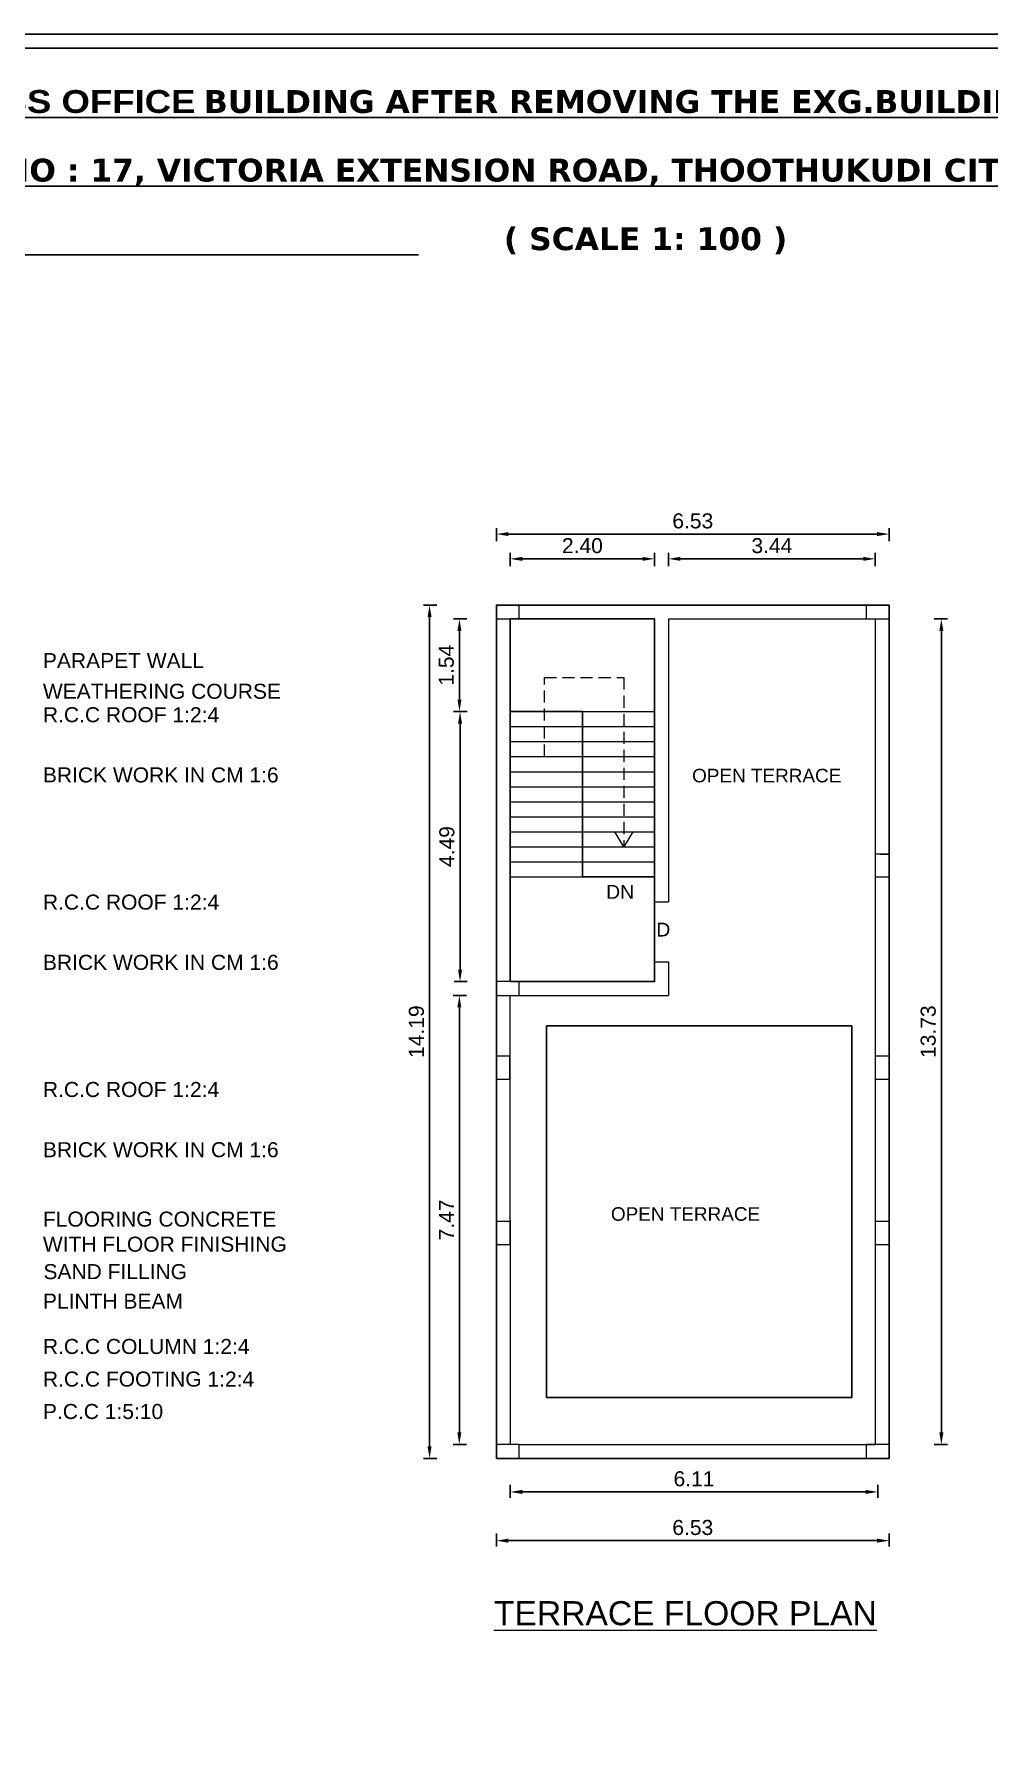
# Model space of a CAD drawing. Header units: metres. Extents: x 0 to 107, y 0 to 69.
# Drawn here: x 22.49 to 38.35, y 40.67 to 69.12 of the extents above; entities that cross this region are included whole.
import ezdxf

# ---------------------------------------------------------------- set-up
doc = ezdxf.new("R2010")
doc.units = ezdxf.units.M
doc.header["$LTSCALE"] = 0.2
doc.header["$MEASUREMENT"] = 0
doc.header["$PDMODE"] = 2
doc.linetypes.add('DASHED2', pattern=[0.375, 0.25, -0.125])
doc.layers.get('0').update_dxf_attribs({"lineweight": 15})
for name, color, linetype in [('BLK_1_FLR_3_ROOF_AREA', 9, 'Continuous'), ('BLK_1_ROOF_WATER_TANK_HT', 232, 'Continuous'), ('SOLAR_PANEL', 3, 'Continuous')]:
    doc.layers.add(name, color=color, linetype=linetype)
doc.styles.get("Standard").update_dxf_attribs({"font": 'arial.ttf', "height": 0.25})
doc.dimstyles.get("Standard").update_dxf_attribs({"dimtxt": 0.23, "dimasz": 0.2, "dimexe": 0.12, "dimexo": 0.0625, "dimgap": 0.09, "dimtad": 1, "dimtih": 1, "dimtoh": 1, "dimzin": 1, "dimdsep": 46, "dimtxsty": 'Standard', "dimcen": 0.09, "dimazin": 0, "dimtfac": 1, "dimtix": 1, "dimtofl": 0, "dimtmove": 0, "dimatfit": 0, "dimfxl": 0, "dimtolj": 1, "dimtzin": 0, "dimarcsym": 0})

# ---------------------------------------------------------------- blocks, each defined once
blk = doc.blocks.new('*D55')
at = {"color": 0, "lineweight": -2, "ltscale": 4}
for p, q in [((30.169, 60.694), (30.169, 60.914)), ((36.698, 60.694), (36.698, 60.914))]:
    blk.add_line(p, q, dxfattribs=at)
at = {"lineweight": -3, "ltscale": 4}
blk.add_line((30.369, 60.814), (36.498, 60.814), dxfattribs=at)
at = {"linetype": 'Continuous', "ltscale": 4}
for points in [[(30.369, 60.847), (30.369, 60.781), (30.169, 60.814)], [(36.498, 60.847), (36.498, 60.781), (36.698, 60.814)]]:
    blk.add_solid(points, dxfattribs=at)
at = {"layer": 'Defpoints', "color": 0, "linetype": 'Continuous', "ltscale": 4}
for p in [(36.698, 60.814), (30.169, 59.634), (36.698, 59.634)]:
    blk.add_point(p, dxfattribs=at)
at = {"color": 0, "linetype": 'Continuous', "lineweight": 5, "ltscale": 4, "insert": (33.434, 61.032), "char_height": 0.25, "attachment_point": 5}
blk.add_mtext('\\A1;6.53', dxfattribs=at)
blk = doc.blocks.new('*D56')
at = {"color": 0, "lineweight": -2, "ltscale": 4}
for p, q in [((29.178, 59.634), (28.958, 59.634)), ((29.178, 45.449), (28.958, 45.449))]:
    blk.add_line(p, q, dxfattribs=at)
at = {"lineweight": -3, "ltscale": 4}
blk.add_line((29.058, 59.434), (29.058, 45.649), dxfattribs=at)
at = {"linetype": 'Continuous', "ltscale": 4}
for points in [[(29.024, 59.434), (29.091, 59.434), (29.058, 59.634)], [(29.024, 45.649), (29.091, 45.649), (29.058, 45.449)]]:
    blk.add_solid(points, dxfattribs=at)
at = {"layer": 'Defpoints', "color": 0, "linetype": 'Continuous', "ltscale": 4}
for p in [(30.169, 59.634), (29.058, 45.449), (30.169, 45.449)]:
    blk.add_point(p, dxfattribs=at)
at = {"color": 0, "linetype": 'Continuous', "lineweight": 5, "ltscale": 4, "insert": (28.84, 52.542), "char_height": 0.25, "attachment_point": 5, "rotation": 90}
blk.add_mtext('\\A1;14.19', dxfattribs=at)
blk = doc.blocks.new('*D50')
at = {"color": 0, "lineweight": -2, "ltscale": 4}
for p, q in [((29.675, 59.404), (29.455, 59.404)), ((29.675, 57.864), (29.455, 57.864))]:
    blk.add_line(p, q, dxfattribs=at)
at = {"lineweight": -3, "ltscale": 4}
blk.add_line((29.555, 59.204), (29.555, 58.064), dxfattribs=at)
at = {"linetype": 'Continuous', "ltscale": 4}
for points in [[(29.522, 59.204), (29.588, 59.204), (29.555, 59.404)], [(29.522, 58.064), (29.588, 58.064), (29.555, 57.864)]]:
    blk.add_solid(points, dxfattribs=at)
at = {"layer": 'Defpoints', "color": 0, "linetype": 'Continuous', "ltscale": 4}
for p in [(30.399, 59.404), (29.555, 57.864), (30.399, 57.864)]:
    blk.add_point(p, dxfattribs=at)
at = {"color": 0, "linetype": 'Continuous', "lineweight": 5, "ltscale": 4, "insert": (29.337, 58.634), "char_height": 0.25, "attachment_point": 5, "rotation": 90}
blk.add_mtext('\\A1;1.54', dxfattribs=at)
blk = doc.blocks.new('*D51')
at = {"color": 0, "lineweight": -2, "ltscale": 4}
for p, q in [((29.673, 53.144), (29.453, 53.144)), ((29.673, 45.679), (29.453, 45.679))]:
    blk.add_line(p, q, dxfattribs=at)
at = {"lineweight": -3, "ltscale": 4}
blk.add_line((29.553, 52.944), (29.553, 45.879), dxfattribs=at)
at = {"linetype": 'Continuous', "ltscale": 4}
for points in [[(29.52, 52.944), (29.586, 52.944), (29.553, 53.144)], [(29.52, 45.879), (29.586, 45.879), (29.553, 45.679)]]:
    blk.add_solid(points, dxfattribs=at)
at = {"layer": 'Defpoints', "color": 0, "linetype": 'Continuous', "ltscale": 4}
for p in [(30.393, 53.144), (29.553, 45.679), (30.433, 45.679)]:
    blk.add_point(p, dxfattribs=at)
at = {"color": 0, "linetype": 'Continuous', "lineweight": 5, "ltscale": 4, "insert": (29.338, 49.412), "char_height": 0.25, "attachment_point": 5, "rotation": 90}
blk.add_mtext('\\A1;7.47', dxfattribs=at)
blk = doc.blocks.new('*D52')
at = {"color": 0, "lineweight": -2, "ltscale": 4}
for p, q in [((30.399, 60.282), (30.399, 60.502)), ((32.799, 60.282), (32.799, 60.502))]:
    blk.add_line(p, q, dxfattribs=at)
at = {"lineweight": -3, "ltscale": 4}
blk.add_line((30.599, 60.402), (32.599, 60.402), dxfattribs=at)
at = {"linetype": 'Continuous', "ltscale": 4}
for points in [[(30.599, 60.435), (30.599, 60.369), (30.399, 60.402)], [(32.599, 60.435), (32.599, 60.369), (32.799, 60.402)]]:
    blk.add_solid(points, dxfattribs=at)
at = {"layer": 'Defpoints', "color": 0, "linetype": 'Continuous', "ltscale": 4}
for p in [(32.799, 60.402), (30.399, 59.404), (32.799, 59.404)]:
    blk.add_point(p, dxfattribs=at)
at = {"color": 0, "linetype": 'Continuous', "lineweight": 5, "ltscale": 4, "insert": (31.599, 60.62), "char_height": 0.25, "attachment_point": 5}
blk.add_mtext('\\A1;2.40', dxfattribs=at)
blk = doc.blocks.new('*D57')
at = {"color": 0, "lineweight": -2, "ltscale": 4}
for p, q in [((33.029, 60.282), (33.029, 60.502)), ((36.468, 60.282), (36.468, 60.502))]:
    blk.add_line(p, q, dxfattribs=at)
at = {"lineweight": -3, "ltscale": 4}
blk.add_line((33.229, 60.402), (36.268, 60.402), dxfattribs=at)
at = {"linetype": 'Continuous', "ltscale": 4}
for points in [[(33.229, 60.435), (33.229, 60.369), (33.029, 60.402)], [(36.268, 60.435), (36.268, 60.369), (36.468, 60.402)]]:
    blk.add_solid(points, dxfattribs=at)
at = {"layer": 'Defpoints', "color": 0, "linetype": 'Continuous', "ltscale": 4}
for p in [(36.468, 60.402), (33.029, 59.404), (36.468, 59.404)]:
    blk.add_point(p, dxfattribs=at)
at = {"color": 0, "linetype": 'Continuous', "lineweight": 5, "ltscale": 4, "insert": (34.749, 60.62), "char_height": 0.25, "attachment_point": 5}
blk.add_mtext('\\A1;3.44', dxfattribs=at)
blk = doc.blocks.new('*D58')
at = {"color": 0, "lineweight": -2, "ltscale": 4}
for p, q in [((30.169, 44.201), (30.169, 43.981)), ((36.698, 44.201), (36.698, 43.981))]:
    blk.add_line(p, q, dxfattribs=at)
at = {"lineweight": -3, "ltscale": 4}
blk.add_line((30.369, 44.081), (36.498, 44.081), dxfattribs=at)
at = {"linetype": 'Continuous', "ltscale": 4}
for points in [[(30.369, 44.114), (30.369, 44.047), (30.169, 44.081)], [(36.498, 44.114), (36.498, 44.047), (36.698, 44.081)]]:
    blk.add_solid(points, dxfattribs=at)
at = {"layer": 'Defpoints', "color": 0, "linetype": 'Continuous', "ltscale": 4}
for p in [(30.169, 45.449), (36.698, 45.449), (36.698, 44.081)]:
    blk.add_point(p, dxfattribs=at)
at = {"color": 0, "linetype": 'Continuous', "lineweight": 5, "ltscale": 4, "insert": (33.434, 44.298), "char_height": 0.25, "attachment_point": 5}
blk.add_mtext('\\A1;6.53', dxfattribs=at)
blk = doc.blocks.new('*D53')
at = {"color": 0, "lineweight": -2, "ltscale": 4}
for p, q in [((30.399, 45.011), (30.399, 44.791)), ((36.508, 45.011), (36.508, 44.791))]:
    blk.add_line(p, q, dxfattribs=at)
at = {"lineweight": -3, "ltscale": 4}
blk.add_line((30.599, 44.891), (36.308, 44.891), dxfattribs=at)
at = {"linetype": 'Continuous', "ltscale": 4}
for points in [[(30.599, 44.924), (30.599, 44.857), (30.399, 44.891)], [(36.308, 44.924), (36.308, 44.857), (36.508, 44.891)]]:
    blk.add_solid(points, dxfattribs=at)
at = {"layer": 'Defpoints', "color": 0, "linetype": 'Continuous', "ltscale": 4}
for p in [(30.399, 45.679), (36.508, 45.679), (36.508, 44.891)]:
    blk.add_point(p, dxfattribs=at)
at = {"color": 0, "linetype": 'Continuous', "lineweight": 5, "ltscale": 4, "insert": (33.454, 45.108), "char_height": 0.25, "attachment_point": 5}
blk.add_mtext('\\A1;6.11', dxfattribs=at)
blk = doc.blocks.new('*D59')
at = {"color": 0, "lineweight": -2, "ltscale": 4}
for p, q in [((37.447, 59.404), (37.667, 59.404)), ((37.447, 45.679), (37.667, 45.679))]:
    blk.add_line(p, q, dxfattribs=at)
at = {"lineweight": -3, "ltscale": 4}
blk.add_line((37.567, 59.204), (37.567, 45.879), dxfattribs=at)
at = {"linetype": 'Continuous', "ltscale": 4}
for points in [[(37.533, 59.204), (37.6, 59.204), (37.567, 59.404)], [(37.533, 45.879), (37.6, 45.879), (37.567, 45.679)]]:
    blk.add_solid(points, dxfattribs=at)
at = {"layer": 'Defpoints', "color": 0, "linetype": 'Continuous', "ltscale": 4}
for p in [(36.468, 59.404), (36.318, 45.679), (37.567, 45.679)]:
    blk.add_point(p, dxfattribs=at)
at = {"color": 0, "linetype": 'Continuous', "lineweight": 5, "ltscale": 4, "insert": (37.349, 52.542), "char_height": 0.25, "attachment_point": 5, "rotation": 90}
blk.add_mtext('\\A1;13.73', dxfattribs=at)
blk = doc.blocks.new('*D54')
at = {"color": 0, "lineweight": -2, "ltscale": 4}
for p, q in [((29.685, 57.864), (29.465, 57.864)), ((29.685, 53.374), (29.465, 53.374))]:
    blk.add_line(p, q, dxfattribs=at)
at = {"lineweight": -3, "ltscale": 4}
blk.add_line((29.565, 57.664), (29.565, 53.574), dxfattribs=at)
at = {"linetype": 'Continuous', "ltscale": 4}
for points in [[(29.532, 57.664), (29.598, 57.664), (29.565, 57.864)], [(29.532, 53.574), (29.598, 53.574), (29.565, 53.374)]]:
    blk.add_solid(points, dxfattribs=at)
at = {"layer": 'Defpoints', "color": 0, "linetype": 'Continuous', "ltscale": 4}
for p in [(30.399, 57.864), (29.565, 53.374), (30.399, 53.374)]:
    blk.add_point(p, dxfattribs=at)
at = {"color": 0, "linetype": 'Continuous', "lineweight": 5, "ltscale": 4, "insert": (29.347, 55.619), "char_height": 0.25, "attachment_point": 5, "rotation": 90}
blk.add_mtext('\\A1;4.49', dxfattribs=at)

msp = doc.modelspace()

# ---------------------------------------------------------------- linework, layer by layer
at = {"color": 7, "linetype": 'Continuous', "lineweight": 5, "ltscale": 4}
for p, q in [((30.169, 59.634), (36.698, 59.634)), ((30.399, 59.634), (30.839, 59.634)), ((30.399, 59.634), (30.549, 59.634)), ((30.839, 59.634), (32.199, 59.634)), ((32.199, 59.634), (33.029, 59.634)), ((36.698, 45.449), (36.698, 59.634)), ((30.399, 53.374), (30.399, 59.404)), ((30.399, 59.404), (30.839, 59.404)), ((30.549, 59.404), (32.799, 59.404)), ((32.799, 59.404), (32.799, 54.702)), ((33.029, 59.404), (33.319, 59.404)), ((33.029, 59.404), (33.029, 54.702)), ((30.399, 57.864), (31.599, 57.864)), ((31.599, 57.864), (32.799, 57.864)), ((31.599, 57.864), (31.599, 56.364)), ((30.399, 57.614), (31.599, 57.614)), ((31.599, 57.614), (32.799, 57.614)), ((30.399, 57.364), (31.599, 57.364)), ((31.599, 57.364), (32.799, 57.364)), ((30.399, 57.114), (31.599, 57.114)), ((31.599, 57.114), (32.799, 57.114)), ((30.399, 56.864), (31.599, 56.864)), ((30.399, 55.504), (30.399, 56.724)), ((31.599, 56.864), (32.799, 56.864)), ((30.399, 56.614), (31.599, 56.614)), ((30.399, 56.364), (31.599, 56.364)), ((31.599, 56.614), (32.799, 56.614)), ((31.599, 56.364), (31.599, 55.114)), ((31.599, 56.364), (32.799, 56.364)), ((30.399, 56.114), (31.599, 56.114)), ((31.599, 56.114), (32.799, 56.114)), ((30.399, 55.864), (31.599, 55.864)), ((31.599, 55.864), (32.799, 55.864)), ((30.399, 55.614), (31.599, 55.614)), ((31.599, 55.614), (32.799, 55.614)), ((36.548, 55.494), (36.698, 55.494)), ((30.399, 55.364), (31.599, 55.364)), ((31.599, 55.364), (32.799, 55.364)), ((30.399, 55.114), (32.799, 55.114)), ((32.799, 54.702), (33.029, 54.702)), ((32.799, 53.702), (32.799, 53.374)), ((32.799, 53.702), (33.029, 53.702)), ((33.029, 53.702), (33.029, 53.144)), ((30.399, 53.374), (32.799, 53.374)), ((30.169, 53.144), (33.029, 53.144)), ((30.169, 45.449), (36.698, 45.449))]:
    msp.add_line(p, q, dxfattribs=at)
at = {"color": 7, "lineweight": 5, "ltscale": 4}
for p, q in [((33.319, 59.404), (36.468, 59.404)), ((36.468, 59.404), (36.468, 55.494)), ((36.468, 55.264), (36.468, 52.134)), ((36.468, 52.134), (36.468, 49.234)), ((36.468, 49.004), (36.468, 45.679)), ((30.549, 45.679), (36.468, 45.679))]:
    msp.add_line(p, q, dxfattribs=at)
at = {"ltscale": 4}
msp.add_line((30.393, 53.144), (30.399, 45.679), dxfattribs=at)
at = {"color": 7, "lineweight": 25}
for points in [[(68.797, 69.123), (0, 69.123), (0, 0), (68.797, 0)], [(68.567, 68.894), (0.23, 68.894), (0.23, 0.23), (68.567, 0.23)]]:
    msp.add_lwpolyline(points, close=True, dxfattribs=at)
at = {"color": 7, "linetype": 'Continuous', "lineweight": 5, "ltscale": 4}
for points in [[(30.549, 59.634), (30.169, 59.634), (30.169, 59.404), (30.549, 59.404)], [(30.169, 45.449), (36.698, 45.449), (36.698, 59.634), (30.169, 59.634)], [(30.549, 59.634), (30.169, 59.634), (30.169, 59.404), (30.549, 59.404)], [(36.698, 59.634), (36.318, 59.634), (36.318, 59.404), (36.698, 59.404)], [(30.399, 55.114), (31.599, 55.114), (31.599, 57.864), (30.399, 57.864)], [(31.599, 57.864), (32.799, 57.864), (32.799, 55.114), (31.599, 55.114)], [(36.468, 55.494), (36.468, 55.114), (36.698, 55.114), (36.698, 55.494)], [(30.549, 53.374), (30.169, 53.374), (30.169, 53.144), (30.549, 53.144)], [(30.169, 52.134), (30.169, 51.754), (30.394, 51.754), (30.394, 52.134)], [(36.468, 52.134), (36.468, 51.754), (36.698, 51.754), (36.698, 52.134)], [(30.169, 49.384), (30.169, 49.004), (30.396, 49.004), (30.396, 49.384)], [(36.468, 49.384), (36.468, 49.004), (36.698, 49.004), (36.698, 49.384)], [(30.549, 45.679), (30.169, 45.679), (30.169, 45.449), (30.549, 45.449)], [(36.698, 45.679), (36.318, 45.679), (36.318, 45.449), (36.698, 45.449)]]:
    msp.add_lwpolyline(points, close=True, dxfattribs=at)
for points in [[(30.399, 59.254), (30.399, 59.254), (30.399, 59.404)], [(32.44, 55.864), (32.286, 55.614), (32.138, 55.864)]]:
    msp.add_lwpolyline(points, dxfattribs=at)
at = {"color": 7, "linetype": 'DASHED2', "lineweight": 5, "ltscale": 4}
msp.add_lwpolyline([(30.969, 57.114), (30.969, 58.428), (32.286, 58.428), (32.286, 55.614)], dxfattribs=at)
at = {"layer": 'BLK_1_FLR_3_ROOF_AREA', "color": 54, "ltscale": 4}
msp.add_lwpolyline([(30.169, 45.449), (36.698, 45.449), (36.698, 59.634), (30.169, 59.634)], close=True, dxfattribs=at)
at = {"layer": 'BLK_1_ROOF_WATER_TANK_HT', "color": 235, "ltscale": 4}
msp.add_lwpolyline([(30.399, 59.404), (32.799, 59.404), (32.799, 53.374), (30.399, 53.374)], close=True, dxfattribs=at)
at = {"layer": 'SOLAR_PANEL', "color": 3, "ltscale": 4}
msp.add_lwpolyline([(31.001, 52.637), (36.076, 52.637), (36.076, 46.463), (31.001, 46.463)], close=True, dxfattribs=at)

# ---------------------------------------------------------------- texts
at = {"color": 7, "lineweight": 25, "insert": (3.797, 68.195), "char_height": 0.38, "width": 59.74687, "attachment_point": 1, "line_spacing_factor": 1.8}
msp.add_mtext("\\A1;{\\fVerdana|b1|i0|c0|p34;\\LPLAN  SHOWING  THE  PROPOSED CONSTRUCTION OF \\A0;\\fArial Black|b1|i0|c0|p34;BUSINESS OFFICE\\H0.82609x; \\A1;\\fVerdana|b1|i0|c0|p34;\\H1.2105x;BUILDING AFTER REMOVING THE EXG.BUILDING BEARING DOOR NOS. 103, 103B, 103C, \\PIN TOWN SURVEY NOs : 1637/4, \\fArial Black|b1|i0|c0|p34;1647/3, \\fVerdana|b1|i0|c0|p34;WARD NO : 2 , BLOCK NO : 17, VICTORIA EXTENSION ROAD, \\H1.0001x;THOOTHUKUDI CITY MUNICIPAL CORPORATION .\\fArial Black|b1|i0|c0|p34;\\H0.99995x;\\l \\fVerdana|b1|i0|c0|p34;\\L(NON SCHEME AREA)\\l \\P\\H0.99997x;\\LOWNER'S NAME :-  \\A0;Mrs. S. ROJAPOO.\\A1;\\l^I                                                                               ( \\H0.99997x;SCALE 1: 100 )\\P^I^I^I^I^I^I^I                       ^I^I^I^I^I^I^I^I^I                                    }", dxfattribs=at)
at = {"color": 7, "lineweight": 25, "char_height": 0.25, "attachment_point": 1}
for s, insert, width in [('PARAPET WALL', (22.63, 58.835), 4.02039), ('WEATHERING COURSE', (22.63, 58.326), 4.39046), ('R.C.C ROOF 1:2:4', (22.63, 57.936), 3.2936), ('BRICK WORK IN CM 1:6', (22.63, 56.935), 4.51103), ('R.C.C ROOF 1:2:4', (22.63, 54.821), 3.2936), ('BRICK WORK IN CM 1:6', (22.63, 53.82), 4.51103), ('R.C.C ROOF 1:2:4', (22.63, 51.706), 3.2936), ('BRICK WORK IN CM 1:6', (22.63, 50.705), 4.51103), ('FLOORING CONCRETE WITH FLOOR FINISHING ', (22.63, 49.551), 4.61948), ('SAND FILLING ', (22.639, 48.678), 2.73766), ('PLINTH BEAM ', (22.63, 48.188), 4.86011), ('R.C.C COLUMN 1:2:4', (22.63, 47.434), 4.86011), ('R.C.C FOOTING 1:2:4', (22.63, 46.892), 4.45782), ('P.C.C 1:5:10', (22.63, 46.353), 2.90693)]:
    msp.add_mtext(s, dxfattribs=dict(at, insert=insert, width=width))
at = {"color": 7, "linetype": 'Continuous', "lineweight": 5, "ltscale": 4, "attachment_point": 1}
for s, width, gutter_width, insert, char_height in [('OPEN TERRACE ', 2.75911, 35, (33.423, 56.912), 0.22506), ('{\\H1.0455x;DN}', 0.39818, 1.1, (31.994, 54.981), 0.22), ('{\\H1.0455x;D}', 0.24643, 1.1, (32.828, 54.354), 0.22), ('OPEN TERRACE ', 2.75911, 35, (32.073, 49.624), 0.22506)]:
    msp.add_mtext_dynamic_manual_height_columns(s, width=width, gutter_width=gutter_width, heights=[0], dxfattribs=dict(at, insert=insert, char_height=char_height))
at = {"color": 7, "linetype": 'Continuous', "lineweight": 5, "ltscale": 4, "insert": (30.129, 43.075), "char_height": 0.4, "width": 6.80137, "attachment_point": 1}
msp.add_mtext('{\\LTERRACE FLOOR PLAN}', dxfattribs=at)

# ---------------------------------------------------------------- dimensions: what is measured, and where the dimension line sits
at = {"color": 7, "linetype": 'Continuous', "lineweight": 5, "ltscale": 4}
for base, p1, p2, picture, middle in [((36.698, 60.814), (30.169, 59.634), (36.698, 59.634), '*D55', (33.434, 61.032)), ((32.799, 60.402), (30.399, 59.404), (32.799, 59.404), '*D52', (31.599, 60.62)), ((36.468, 60.402), (33.029, 59.404), (36.468, 59.404), '*D57', (34.749, 60.62)), ((36.508, 44.891), (30.399, 45.679), (36.508, 45.679), '*D53', (33.454, 45.108)), ((36.698, 44.081), (30.169, 45.449), (36.698, 45.449), '*D58', (33.434, 44.298))]:
    dim = msp.add_linear_dim(base=base, p1=p1, p2=p2, dimstyle='Standard', override={"dimtxt": 0.25, "dimexe": 0.1, "dimtih": 0, "dimtoh": 0, "dimclrd": 256, "dimlwd": 65533, "dimarcsym": 2}, dxfattribs=at)
    dim.commit()
    dim.dimension.update_dxf_attribs({"geometry": picture, "text_midpoint": middle})
for base, p1, p2, picture, middle in [((29.0576, 45.449), (30.1689, 59.6341), (30.1689, 45.449), '*D56', (28.8399, 52.5416)), ((29.555, 57.864), (30.399, 59.404), (30.399, 57.864), '*D50', (29.337, 58.634)), ((37.5668, 45.679), (36.4685, 59.4041), (36.3185, 45.679), '*D59', (37.3491, 52.5416)), ((29.565, 53.374), (30.399, 57.864), (30.399, 53.374), '*D54', (29.347, 55.619)), ((29.553, 45.679), (30.3935, 53.1441), (30.4335, 45.679), '*D51', (29.338, 49.4116))]:
    dim = msp.add_linear_dim(base=base, p1=p1, p2=p2, angle=90, dimstyle='Standard', override={"dimtxt": 0.25, "dimexe": 0.1, "dimtih": 0, "dimtoh": 0, "dimclrd": 256, "dimlwd": 65533, "dimarcsym": 2}, dxfattribs=at)
    dim.commit()
    dim.dimension.update_dxf_attribs({"geometry": picture, "text_midpoint": middle})

doc.saveas('drawing.dxf')
